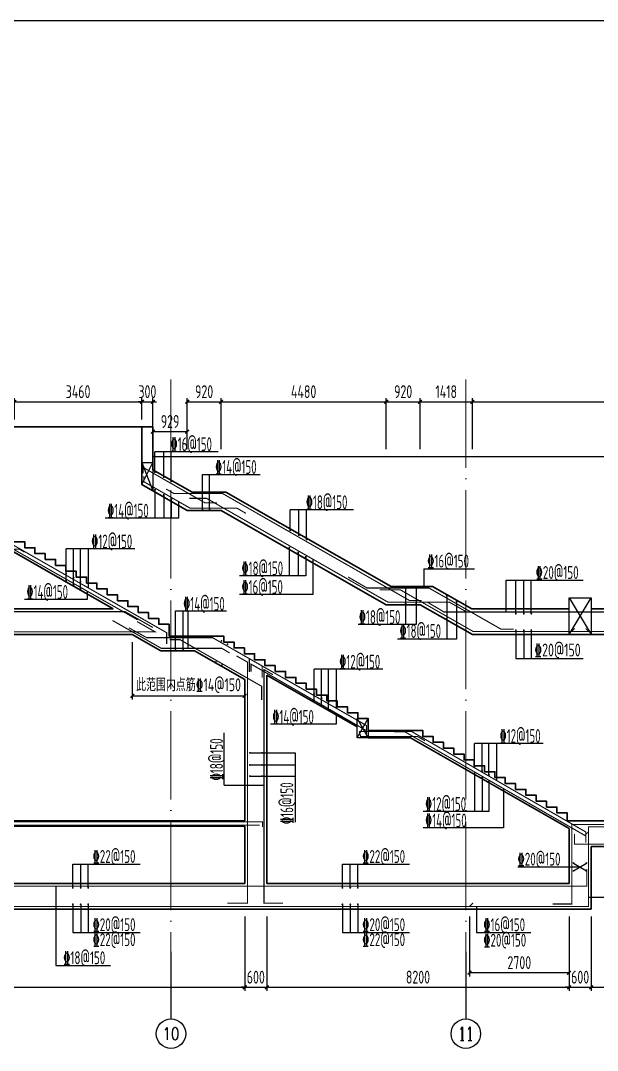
# Model space of a CAD drawing. Header units: millimetres. Extents: x -897614 to 191467, y -439928 to 101803.
# Drawn here: x -307250 to -291601, y -366277 to -338330 of the extents above; entities that cross this region are included whole.
import ezdxf
from ezdxf.enums import TextEntityAlignment as Align

# ---------------------------------------------------------------- set-up
doc = ezdxf.new("R2010")
doc.units = ezdxf.units.MM
doc.header["$LTSCALE"] = 1000
doc.linetypes.add('ACAD_ISO04W100', pattern=[30, 24, -3, 0, -3])
doc.linetypes.add('DASHED', pattern=[19.05, 12.7, -6.35])
for name, color, linetype in [('AXIS', 3, 'Continuous'), ('DIM_LEAD', 3, 'Continuous'), ('HC_ZP', 4, 'Continuous'), ('JG_TEXT', 7, 'Continuous'), ('REIN', 1, 'Continuous')]:
    doc.layers.add(name, color=color, linetype=linetype)
for name, color, linetype, lineweight in [('AXIS_TEXT', 7, 'Continuous', 18), ('Beam', 4, 'DASHED', 25), ('DOTE', 8, 'ACAD_ISO04W100', 9), ('WALL', 6, 'Continuous', 30)]:
    doc.layers.add(name, color=color, linetype=linetype, lineweight=lineweight)
doc.layers.add('DY', color=1, linetype='Continuous', plot=False)
doc.styles.add('_TCH_AXIS', font='COMPLEX', dxfattribs={"bigfont": 'GBCBIG'})
doc.styles.add('COMPLEX', font='COMPLEX')
doc.styles.add('TSSD', font='tssdeng.shx', dxfattribs={"width": 0.7, "bigfont": 'tssdchn.shx'})
doc.dimstyles.new('TSD', dxfattribs={"dimtxt": 350, "dimasz": 100, "dimexe": 100, "dimexo": 200, "dimgap": 100, "dimtad": 1, "dimdec": 0, "dimzin": 0, "dimdsep": 46, "dimtxsty": 'TSSD', "dimblk": 'ARCHTICK', "dimcen": 0.09, "dimclrt": 7, "dimazin": 2, "dimtfac": 1, "dimtdec": 0, "dimtix": 1, "dimtmove": 2, "dimatfit": 3, "dimfxl": 0, "dimtolj": 1, "dimtzin": 0, "dimarcsym": 0})

# ---------------------------------------------------------------- blocks, each defined once
blk = doc.blocks.new('_axiso')
blk.add_circle((0, 0), 0.5)
at = {"layer": 'AXIS_TEXT', "style": 'COMPLEX', "width": 1.041667}
blk.add_attdef('A', text='', height=0.56, dxfattribs=at).set_placement((-0.25, -0.28), (0.25, -0.28), align=Align.FIT)
blk = doc.blocks.new('_ArchTick')
at = {"color": 0, "linetype": 'ByBlock', "const_width": 0.4}
blk.add_lwpolyline([(-0.5, -0.5), (0.5, 0.5)], dxfattribs=at)
blk = doc.blocks.new('*D1466')
at = {"layer": 'Defpoints', "color": 0, "transparency": 16777216}
for p in [(-315540, -362444, 0), (-301169, -362444), (-301169, -364564)]:
    blk.add_point(p, dxfattribs=at)
at = {"layer": 'DIM_LEAD', "color": 0, "lineweight": -2, "transparency": 16777216}
for p, q in [((-315540, -362644), (-315540, -364664)), ((-301169, -362644), (-301169, -364664)), ((-315540, -364564), (-301169, -364564))]:
    blk.add_line(p, q, dxfattribs=at)
at = {"layer": 'DIM_LEAD', "color": 0, "lineweight": -2, "transparency": 16777216, "xscale": 100, "yscale": 100, "zscale": 100, "rotation": 180}
blk.add_blockref('_ArchTick', (-315540, -364564), dxfattribs=at)
at = {"layer": 'DIM_LEAD', "color": 0, "lineweight": -2, "transparency": 16777216, "xscale": 100, "yscale": 100, "zscale": 100}
blk.add_blockref('_ArchTick', (-301169, -364564), dxfattribs=at)
at = {"layer": 'DIM_LEAD', "color": 7, "transparency": 16777216, "insert": (-308355, -364289), "char_height": 350, "attachment_point": 5, "style": 'TSSD'}
blk.add_mtext('\\A1;14370', dxfattribs=at)
blk = doc.blocks.new('*D1467')
at = {"layer": 'Defpoints', "color": 0, "transparency": 16777216}
for p in [(-301169, -362444), (-300569, -362444, 0), (-300569, -364564)]:
    blk.add_point(p, dxfattribs=at)
at = {"layer": 'DIM_LEAD', "color": 0, "lineweight": -2, "transparency": 16777216}
for p, q in [((-301169, -362644), (-301169, -364664)), ((-300569, -362644), (-300569, -364664)), ((-301169, -364564), (-301269, -364564)), ((-301169, -364564), (-300569, -364564)), ((-300569, -364564), (-300469, -364564))]:
    blk.add_line(p, q, dxfattribs=at)
at = {"layer": 'DIM_LEAD', "color": 0, "lineweight": -2, "transparency": 16777216, "xscale": 100, "yscale": 100, "zscale": 100}
blk.add_blockref('_ArchTick', (-301169, -364564), dxfattribs=at)
at = {"layer": 'DIM_LEAD', "color": 0, "lineweight": -2, "transparency": 16777216, "xscale": 100, "yscale": 100, "zscale": 100, "rotation": 180}
blk.add_blockref('_ArchTick', (-300569, -364564), dxfattribs=at)
at = {"layer": 'DIM_LEAD', "color": 7, "transparency": 16777216, "insert": (-300869, -364289), "char_height": 350, "attachment_point": 5, "style": 'TSSD'}
blk.add_mtext('\\A1;600', dxfattribs=at)
blk = doc.blocks.new('*D1468')
at = {"layer": 'Defpoints', "color": 0, "transparency": 16777216}
for p in [(-300569, -362444, 0), (-292369, -362444), (-292369, -364564)]:
    blk.add_point(p, dxfattribs=at)
at = {"layer": 'DIM_LEAD', "color": 0, "lineweight": -2, "transparency": 16777216}
for p, q in [((-300569, -362644), (-300569, -364664)), ((-292369, -362644), (-292369, -364664)), ((-300569, -364564), (-292369, -364564))]:
    blk.add_line(p, q, dxfattribs=at)
at = {"layer": 'DIM_LEAD', "color": 0, "lineweight": -2, "transparency": 16777216, "xscale": 100, "yscale": 100, "zscale": 100, "rotation": 180}
blk.add_blockref('_ArchTick', (-300569, -364564), dxfattribs=at)
at = {"layer": 'DIM_LEAD', "color": 0, "lineweight": -2, "transparency": 16777216, "xscale": 100, "yscale": 100, "zscale": 100}
blk.add_blockref('_ArchTick', (-292369, -364564), dxfattribs=at)
at = {"layer": 'DIM_LEAD', "color": 7, "transparency": 16777216, "insert": (-296469, -364289), "char_height": 350, "attachment_point": 5, "style": 'TSSD'}
blk.add_mtext('\\A1;8200', dxfattribs=at)
blk = doc.blocks.new('*D1469')
at = {"layer": 'Defpoints', "color": 0, "transparency": 16777216}
for p in [(-292369, -362444), (-291769, -362444), (-291769, -364564)]:
    blk.add_point(p, dxfattribs=at)
at = {"layer": 'DIM_LEAD', "color": 0, "lineweight": -2, "transparency": 16777216}
for p, q in [((-292369, -362644), (-292369, -364664)), ((-291769, -362644), (-291769, -364664)), ((-292369, -364564), (-292469, -364564)), ((-292369, -364564), (-291769, -364564)), ((-291769, -364564), (-291669, -364564))]:
    blk.add_line(p, q, dxfattribs=at)
at = {"layer": 'DIM_LEAD', "color": 0, "lineweight": -2, "transparency": 16777216, "xscale": 100, "yscale": 100, "zscale": 100}
blk.add_blockref('_ArchTick', (-292369, -364564), dxfattribs=at)
at = {"layer": 'DIM_LEAD', "color": 0, "lineweight": -2, "transparency": 16777216, "xscale": 100, "yscale": 100, "zscale": 100, "rotation": 180}
blk.add_blockref('_ArchTick', (-291769, -364564), dxfattribs=at)
at = {"layer": 'DIM_LEAD', "color": 7, "transparency": 16777216, "insert": (-292069, -364289), "char_height": 350, "attachment_point": 5, "style": 'TSSD'}
blk.add_mtext('\\A1;600', dxfattribs=at)
blk = doc.blocks.new('*D1470')
at = {"layer": 'Defpoints', "color": 0, "transparency": 16777216}
for p in [(-291769, -362444), (-289719, -362444), (-289719, -364564)]:
    blk.add_point(p, dxfattribs=at)
at = {"layer": 'DIM_LEAD', "color": 0, "lineweight": -2, "transparency": 16777216}
for p, q in [((-291769, -362644), (-291769, -364664)), ((-289719, -362644), (-289719, -364664)), ((-291769, -364564), (-289719, -364564))]:
    blk.add_line(p, q, dxfattribs=at)
at = {"layer": 'DIM_LEAD', "color": 0, "lineweight": -2, "transparency": 16777216, "xscale": 100, "yscale": 100, "zscale": 100, "rotation": 180}
blk.add_blockref('_ArchTick', (-291769, -364564), dxfattribs=at)
at = {"layer": 'DIM_LEAD', "color": 0, "lineweight": -2, "transparency": 16777216, "xscale": 100, "yscale": 100, "zscale": 100}
blk.add_blockref('_ArchTick', (-289719, -364564), dxfattribs=at)
at = {"layer": 'DIM_LEAD', "color": 7, "transparency": 16777216, "insert": (-290744, -364289), "char_height": 350, "attachment_point": 5, "style": 'TSSD'}
blk.add_mtext('\\A1;2050', dxfattribs=at)
blk = doc.blocks.new('*D1502')
at = {"layer": 'Defpoints', "color": 0, "transparency": 16777216}
for p in [(-303960, -348675), (-307420, -349352, 0), (-303960, -349352, 0)]:
    blk.add_point(p, dxfattribs=at)
at = {"layer": 'DIM_LEAD', "color": 0, "lineweight": -2, "transparency": 16777216}
for p, q in [((-307420, -349152), (-307420, -348575)), ((-307420, -348675), (-303960, -348675)), ((-303960, -349152), (-303960, -348575))]:
    blk.add_line(p, q, dxfattribs=at)
at = {"layer": 'DIM_LEAD', "color": 0, "lineweight": -2, "transparency": 16777216, "xscale": 100, "yscale": 100, "zscale": 100, "rotation": 180}
blk.add_blockref('_ArchTick', (-307420, -348675), dxfattribs=at)
at = {"layer": 'DIM_LEAD', "color": 0, "lineweight": -2, "transparency": 16777216, "xscale": 100, "yscale": 100, "zscale": 100}
blk.add_blockref('_ArchTick', (-303960, -348675), dxfattribs=at)
at = {"layer": 'DIM_LEAD', "color": 7, "transparency": 16777216, "insert": (-305690, -348400), "char_height": 350, "attachment_point": 5, "style": 'TSSD'}
blk.add_mtext('\\A1;3460', dxfattribs=at)
blk = doc.blocks.new('*D1504')
at = {"layer": 'Defpoints', "color": 0, "transparency": 16777216}
for p in [(-303660, -348675), (-303960, -349352, 0), (-303660, -350517, 0)]:
    blk.add_point(p, dxfattribs=at)
at = {"layer": 'DIM_LEAD', "color": 0, "lineweight": -2, "transparency": 16777216}
for p, q in [((-303960, -348675), (-304060, -348675)), ((-303960, -349152), (-303960, -348575)), ((-303960, -348675), (-303660, -348675)), ((-303660, -350317), (-303660, -348575)), ((-303660, -348675), (-303560, -348675))]:
    blk.add_line(p, q, dxfattribs=at)
at = {"layer": 'DIM_LEAD', "color": 0, "lineweight": -2, "transparency": 16777216, "xscale": 100, "yscale": 100, "zscale": 100}
blk.add_blockref('_ArchTick', (-303960, -348675), dxfattribs=at)
at = {"layer": 'DIM_LEAD', "color": 0, "lineweight": -2, "transparency": 16777216, "xscale": 100, "yscale": 100, "zscale": 100, "rotation": 180}
blk.add_blockref('_ArchTick', (-303660, -348675), dxfattribs=at)
at = {"layer": 'DIM_LEAD', "color": 7, "transparency": 16777216, "insert": (-303810, -348400), "char_height": 350, "attachment_point": 5, "style": 'TSSD'}
blk.add_mtext('\\A1;300', dxfattribs=at)
blk = doc.blocks.new('*D1505')
at = {"layer": 'Defpoints', "color": 0, "transparency": 16777216}
for p in [(-302731, -349484), (-302731, -350160), (-303660, -350517, 0)]:
    blk.add_point(p, dxfattribs=at)
at = {"layer": 'DIM_LEAD', "color": 0, "lineweight": -2, "transparency": 16777216}
for p, q in [((-303660, -350317), (-303660, -349384)), ((-303660, -349484), (-302731, -349484)), ((-302731, -349960), (-302731, -349384))]:
    blk.add_line(p, q, dxfattribs=at)
at = {"layer": 'DIM_LEAD', "color": 0, "lineweight": -2, "transparency": 16777216, "xscale": 100, "yscale": 100, "zscale": 100, "rotation": 180}
blk.add_blockref('_ArchTick', (-303660, -349484), dxfattribs=at)
at = {"layer": 'DIM_LEAD', "color": 0, "lineweight": -2, "transparency": 16777216, "xscale": 100, "yscale": 100, "zscale": 100}
blk.add_blockref('_ArchTick', (-302731, -349484), dxfattribs=at)
at = {"layer": 'DIM_LEAD', "color": 7, "transparency": 16777216, "insert": (-303195, -349209), "char_height": 350, "attachment_point": 5, "style": 'TSSD'}
blk.add_mtext('\\A1;929', dxfattribs=at)
blk = doc.blocks.new('*D1506')
at = {"layer": 'Defpoints', "color": 0, "transparency": 16777216}
for p in [(-301811, -348675), (-302731, -350160), (-301811, -350160)]:
    blk.add_point(p, dxfattribs=at)
at = {"layer": 'DIM_LEAD', "color": 0, "lineweight": -2, "transparency": 16777216}
for p, q in [((-302731, -349960), (-302731, -348575)), ((-302731, -348675), (-301811, -348675)), ((-301811, -349960), (-301811, -348575))]:
    blk.add_line(p, q, dxfattribs=at)
at = {"layer": 'DIM_LEAD', "color": 0, "lineweight": -2, "transparency": 16777216, "xscale": 100, "yscale": 100, "zscale": 100, "rotation": 180}
blk.add_blockref('_ArchTick', (-302731, -348675), dxfattribs=at)
at = {"layer": 'DIM_LEAD', "color": 0, "lineweight": -2, "transparency": 16777216, "xscale": 100, "yscale": 100, "zscale": 100}
blk.add_blockref('_ArchTick', (-301811, -348675), dxfattribs=at)
at = {"layer": 'DIM_LEAD', "color": 7, "transparency": 16777216, "insert": (-302271, -348400), "char_height": 350, "attachment_point": 5, "style": 'TSSD'}
blk.add_mtext('\\A1;920', dxfattribs=at)
blk = doc.blocks.new('*D1507')
at = {"layer": 'Defpoints', "color": 0, "transparency": 16777216}
for p in [(-297331, -348675), (-301811, -350160), (-297331, -350158)]:
    blk.add_point(p, dxfattribs=at)
at = {"layer": 'DIM_LEAD', "color": 0, "lineweight": -2, "transparency": 16777216}
for p, q in [((-301811, -349960), (-301811, -348575)), ((-301811, -348675), (-297331, -348675)), ((-297331, -349958), (-297331, -348575))]:
    blk.add_line(p, q, dxfattribs=at)
at = {"layer": 'DIM_LEAD', "color": 0, "lineweight": -2, "transparency": 16777216, "xscale": 100, "yscale": 100, "zscale": 100, "rotation": 180}
blk.add_blockref('_ArchTick', (-301811, -348675), dxfattribs=at)
at = {"layer": 'DIM_LEAD', "color": 0, "lineweight": -2, "transparency": 16777216, "xscale": 100, "yscale": 100, "zscale": 100}
blk.add_blockref('_ArchTick', (-297331, -348675), dxfattribs=at)
at = {"layer": 'DIM_LEAD', "color": 7, "transparency": 16777216, "insert": (-299571, -348400), "char_height": 350, "attachment_point": 5, "style": 'TSSD'}
blk.add_mtext('\\A1;4480', dxfattribs=at)
blk = doc.blocks.new('*D1508')
at = {"layer": 'Defpoints', "color": 0, "transparency": 16777216}
for p in [(-296411, -348675), (-297331, -350158), (-296411, -350158)]:
    blk.add_point(p, dxfattribs=at)
at = {"layer": 'DIM_LEAD', "color": 0, "lineweight": -2, "transparency": 16777216}
for p, q in [((-297331, -349958), (-297331, -348575)), ((-297331, -348675), (-296411, -348675)), ((-296411, -349958), (-296411, -348575))]:
    blk.add_line(p, q, dxfattribs=at)
at = {"layer": 'DIM_LEAD', "color": 0, "lineweight": -2, "transparency": 16777216, "xscale": 100, "yscale": 100, "zscale": 100, "rotation": 180}
blk.add_blockref('_ArchTick', (-297331, -348675), dxfattribs=at)
at = {"layer": 'DIM_LEAD', "color": 0, "lineweight": -2, "transparency": 16777216, "xscale": 100, "yscale": 100, "zscale": 100}
blk.add_blockref('_ArchTick', (-296411, -348675), dxfattribs=at)
at = {"layer": 'DIM_LEAD', "color": 7, "transparency": 16777216, "insert": (-296871, -348400), "char_height": 350, "attachment_point": 5, "style": 'TSSD'}
blk.add_mtext('\\A1;920', dxfattribs=at)
blk = doc.blocks.new('*D1509')
at = {"layer": 'Defpoints', "color": 0, "transparency": 16777216}
for p in [(-294993, -348675), (-296411, -350158), (-294993, -350158)]:
    blk.add_point(p, dxfattribs=at)
at = {"layer": 'DIM_LEAD', "color": 0, "lineweight": -2, "transparency": 16777216}
for p, q in [((-296411, -349958), (-296411, -348575)), ((-296411, -348675), (-294993, -348675)), ((-294993, -349958), (-294993, -348575))]:
    blk.add_line(p, q, dxfattribs=at)
at = {"layer": 'DIM_LEAD', "color": 0, "lineweight": -2, "transparency": 16777216, "xscale": 100, "yscale": 100, "zscale": 100, "rotation": 180}
blk.add_blockref('_ArchTick', (-296411, -348675), dxfattribs=at)
at = {"layer": 'DIM_LEAD', "color": 0, "lineweight": -2, "transparency": 16777216, "xscale": 100, "yscale": 100, "zscale": 100}
blk.add_blockref('_ArchTick', (-294993, -348675), dxfattribs=at)
at = {"layer": 'DIM_LEAD', "color": 7, "transparency": 16777216, "insert": (-295702, -348400), "char_height": 350, "attachment_point": 5, "style": 'TSSD'}
blk.add_mtext('\\A1;1418', dxfattribs=at)
blk = doc.blocks.new('*D1510')
at = {"layer": 'Defpoints', "color": 0, "transparency": 16777216}
for p in [(-287170, -348675), (-294993, -350158), (-287170, -350155, 0)]:
    blk.add_point(p, dxfattribs=at)
at = {"layer": 'DIM_LEAD', "color": 0, "lineweight": -2, "transparency": 16777216}
for p, q in [((-294993, -349958), (-294993, -348575)), ((-294993, -348675), (-287170, -348675)), ((-287170, -349955), (-287170, -348575))]:
    blk.add_line(p, q, dxfattribs=at)
at = {"layer": 'DIM_LEAD', "color": 0, "lineweight": -2, "transparency": 16777216, "xscale": 100, "yscale": 100, "zscale": 100, "rotation": 180}
blk.add_blockref('_ArchTick', (-294993, -348675), dxfattribs=at)
at = {"layer": 'DIM_LEAD', "color": 0, "lineweight": -2, "transparency": 16777216, "xscale": 100, "yscale": 100, "zscale": 100}
blk.add_blockref('_ArchTick', (-287170, -348675), dxfattribs=at)
at = {"layer": 'DIM_LEAD', "color": 7, "transparency": 16777216, "insert": (-291081, -348400), "char_height": 350, "attachment_point": 5, "style": 'TSSD'}
blk.add_mtext('\\A1;7824', dxfattribs=at)
blk = doc.blocks.new('*D1602')
at = {"layer": 'Defpoints', "color": 0, "transparency": 16777216}
for p in [(-304219, -354994, 0), (-301169, -356211), (-301169, -356655)]:
    blk.add_point(p, dxfattribs=at)
at = {"layer": 'DIM_LEAD', "color": 0, "lineweight": -2, "transparency": 16777216}
for p, q in [((-304219, -355194), (-304219, -356755)), ((-301169, -356411), (-301169, -356755)), ((-304219, -356655), (-301169, -356655))]:
    blk.add_line(p, q, dxfattribs=at)
at = {"layer": 'DIM_LEAD', "color": 0, "lineweight": -2, "transparency": 16777216, "xscale": 100, "yscale": 100, "zscale": 100, "rotation": 180}
blk.add_blockref('_ArchTick', (-304219, -356655), dxfattribs=at)
at = {"layer": 'DIM_LEAD', "color": 0, "lineweight": -2, "transparency": 16777216, "xscale": 100, "yscale": 100, "zscale": 100}
blk.add_blockref('_ArchTick', (-301169, -356655), dxfattribs=at)
at = {"layer": 'DIM_LEAD', "color": 7, "transparency": 16777216, "insert": (-302694, -356380), "char_height": 350, "attachment_point": 5, "style": 'TSSD'}
blk.add_mtext('\\A1;此范围内点筋\x8414@150', dxfattribs=at)
blk = doc.blocks.new('*D1675')
at = {"layer": 'Defpoints', "color": 0, "transparency": 16777216}
for p in [(-295070, -362444, 0), (-292370, -362444, 0), (-295070, -364169)]:
    blk.add_point(p, dxfattribs=at)
at = {"layer": 'DIM_LEAD', "color": 0, "lineweight": -2, "transparency": 16777216}
for p, q in [((-295070, -362644), (-295070, -364269)), ((-292370, -362644), (-292370, -364269)), ((-292370, -364169), (-295070, -364169))]:
    blk.add_line(p, q, dxfattribs=at)
at = {"layer": 'DIM_LEAD', "color": 0, "lineweight": -2, "transparency": 16777216, "xscale": 100, "yscale": 100, "zscale": 100, "rotation": 180}
blk.add_blockref('_ArchTick', (-295070, -364169), dxfattribs=at)
at = {"layer": 'DIM_LEAD', "color": 0, "lineweight": -2, "transparency": 16777216, "xscale": 100, "yscale": 100, "zscale": 100}
blk.add_blockref('_ArchTick', (-292370, -364169), dxfattribs=at)
at = {"layer": 'DIM_LEAD', "color": 7, "transparency": 16777216, "insert": (-293720, -363894), "char_height": 350, "attachment_point": 5, "style": 'TSSD'}
blk.add_mtext('\\A1;2700', dxfattribs=at)

msp = doc.modelspace()

# ---------------------------------------------------------------- linework, layer by layer
at = {"layer": 'AXIS'}
for p, q in [((-303170.02742, -363604.02204, 0), (-303170.02742, -365423.872, 0)), ((-295170.02742, -363604.02204, 0), (-295170.02742, -365423.872, 0))]:
    msp.add_line(p, q, dxfattribs=at)
at = {"layer": 'Beam'}
for p, q in [((-303959.95466, -350321.25215, 0), (-303659.95466, -351092.29462, 0)), ((-303959.95466, -350921.25215, 0), (-303659.95466, -350321.25215, 0)), ((-292369.95455, -353993.73138, 0), (-291769.95455, -354993.73138, 0)), ((-292369.95455, -354993.73138, 0), (-291769.95455, -353993.73138, 0)), ((-298119.95466, -357273.73138, 0), (-297819.95466, -357793.73138, 0)), ((-298119.95466, -357793.73138, 0), (-297819.95466, -357273.73138, 0))]:
    msp.add_line(p, q, dxfattribs=at)
at = {"layer": 'Beam', "elevation": 0}
for points in [[(-303959.95466, -350321.25215), (-303659.95466, -350321.25215), (-303659.95466, -351092.29462), (-303959.95466, -350921.25215)], [(-292369.95455, -353993.73138), (-291769.95455, -353993.73138), (-291769.95455, -354993.73138), (-292369.95455, -354993.73138)], [(-298119.95466, -357273.73138), (-297819.95466, -357273.73138), (-297819.95466, -357793.73138), (-298119.95466, -357793.73138)]]:
    msp.add_lwpolyline(points, close=True, dxfattribs=at)
at = {"layer": 'DOTE', "ltscale": 0.1}
for p, q in [((-303170.02742, -348069.51357, 0), (-303170.02742, -363811.74875, 0)), ((-295170.02742, -348069.51357, 0), (-295170.02742, -363811.74875, 0))]:
    msp.add_line(p, q, dxfattribs=at)
at = {"layer": 'DY'}
msp.add_lwpolyline([(-267400.45683, -380329.65135), (-326800.45683, -380329.65135), (-326800.45683, -338329.65135), (-267400.45683, -338329.65135)], close=True, dxfattribs=at)
at = {"layer": 'HC_ZP', "color": 7}
msp.add_line((-303659.95466, -350160.73138, 0), (-283969.45465, -350153.73138, 0), dxfattribs=at)
at = {"layer": 'JG_TEXT'}
for p, q in [((-303605.15519, -350586.3278, 0), (-303605.15519, -350030.11641, 0)), ((-301887.73359, -350030.11641, 0), (-303605.15519, -350030.11641, 0)), ((-303367.01087, -350717.77388, 0), (-303367.01087, -350030.11641, 0)), ((-303160.83969, -350837.91378, 0), (-303160.83969, -350030.11641, 0)), ((-302316.95234, -351597.5782, 0), (-302316.95234, -350648.58218, 0)), ((-302316.95234, -350648.58218, 0), (-300749.87752, -350648.58218, 0)), ((-302122.46249, -351597.5782, 0), (-302122.46249, -350648.58218, 0)), ((-303605.15519, -351066.65813, 0), (-303605.15519, -351834.01952, 0)), ((-303367.01087, -351198.1042, 0), (-303367.01087, -351834.01952, 0)), ((-303160.83969, -351318.24411, 0), (-303160.83969, -351834.01952, 0)), ((-302970.02006, -351378.61691, 0), (-302970.02006, -351834.01952, 0)), ((-302970.02006, -351834.01952, 0), (-304953.91265, -351834.01952, 0)), ((-299936.36535, -352161.73728, 0), (-299936.36535, -351605.52588, 0)), ((-298218.94376, -351605.52588, 0), (-299936.36535, -351605.52588, 0)), ((-299698.22103, -352293.18335, 0), (-299698.22103, -351605.52588, 0)), ((-299492.04986, -352413.32326, 0), (-299492.04986, -351605.52588, 0)), ((-306016.91513, -353535.95809, 0), (-306016.91513, -352664.093, 0)), ((-304150.54871, -352664.093, 0), (-306016.91513, -352664.093, 0)), ((-305811.42254, -353651.47434, 0), (-305811.42254, -352664.093, 0)), ((-305624.2124, -353758.17742, 0), (-305624.2124, -352664.093, 0)), ((-305410.29152, -353727.73328, 0), (-305410.29152, -352664.093, 0)), ((-299959.40952, -352631.73674, 0), (-299959.40952, -353399.09813, 0)), ((-299721.2652, -352763.18281, 0), (-299721.2652, -353399.09813, 0)), ((-299515.09403, -352883.32272, 0), (-299515.09403, -353399.09813, 0)), ((-299324.27439, -352943.69552, 0), (-299324.27439, -353904.33319, 0)), ((-296312.2272, -353209.99032, 0), (-294931.22737, -353209.99032, 0)), ((-296312.2272, -353209.99032, 0), (-296312.2272, -353728.8993, 0)), ((-299515.09403, -353399.09813, 0), (-301308.16699, -353399.09813, 0)), ((-294075.08958, -353518.89905, 0), (-291989.06386, -353518.89905, 0)), ((-294075.08958, -354379.20091, 0), (-294075.08958, -353518.89905, 0)), ((-293812.62082, -354424.88544, 0), (-293812.62082, -353518.89905, 0)), ((-293597.97252, -354424.88544, 0), (-293597.97252, -353518.89905, 0)), ((-293394.23847, -354424.88544, 0), (-293394.23847, -353518.89905, 0)), ((-296804.58544, -353699.73624, 0), (-296804.58544, -354717.21874, 0)), ((-296519.33685, -353699.73624, 0), (-296519.33685, -354717.21874, 0)), ((-305446.94212, -354035.60348, 0), (-307144.7175, -354035.60348, 0)), ((-305446.94212, -353812.18376, 0), (-305446.94212, -354035.60348, 0)), ((-299324.27439, -353904.33319, 0), (-301308.16699, -353904.33319, 0)), ((-295689.3634, -353938.16888, 0), (-295689.3634, -355116.62829, 0)), ((-303049.27392, -355407.92063, 0), (-303049.27392, -354345.72385, 0)), ((-303049.27392, -354345.72385, 0), (-301660.35177, -354345.72385, 0)), ((-302838.95483, -355407.92063, 0), (-302838.95483, -354345.72385, 0)), ((-302704.95318, -355366.06445, 0), (-302704.95318, -354345.72385, 0)), ((-295421.55023, -354099.14579, 0), (-295421.55023, -355116.62829, 0)), ((-296519.33685, -354717.21874, 0), (-298088.93638, -354717.21874, 0)), ((-293812.62082, -354872.88312, 0), (-293812.62082, -355636.84291, 0)), ((-293597.97252, -354872.88312, 0), (-293597.97252, -355636.84291, 0)), ((-293394.23847, -354872.88312, 0), (-293394.23847, -355636.84291, 0)), ((-295421.55023, -355116.62829, 0), (-297022.86555, -355116.62829, 0)), ((-293812.62082, -355636.84291, 0), (-291989.06386, -355636.84291, 0)), ((-299289.01103, -356800.25434, 0), (-299289.01103, -355928.38925, 0)), ((-297422.64461, -355928.38925, 0), (-299289.01103, -355928.38925, 0)), ((-299083.51844, -356915.77059, 0), (-299083.51844, -355928.38925, 0)), ((-298896.3083, -357022.47368, 0), (-298896.3083, -355928.38925, 0)), ((-298682.38742, -356992.88264, 0), (-298682.38742, -355928.38925, 0)), ((-298689.70561, -357124.8594, 0), (-298689.70561, -357424.26436, 0)), ((-298689.70561, -357424.26436, 0), (-300474.411, -357424.26436, 0)), ((-301723.65891, -359076.72182, 0), (-301723.65891, -357662.84109, 0)), ((-294936.91513, -358576.2672, 0), (-294936.91513, -357944.093, 0)), ((-293070.54871, -357944.093, 0), (-294936.91513, -357944.093, 0)), ((-294731.42254, -358691.78345, 0), (-294731.42254, -357944.093, 0)), ((-294544.2124, -358798.48653, 0), (-294544.2124, -357944.093, 0)), ((-294330.29152, -358956.01649, 0), (-294330.29152, -357944.093, 0)), ((-301028.36791, -358202.6008, 0), (-299804.63555, -358202.6008, 0)), ((-299804.63555, -358202.6008, 0), (-299804.63555, -360081.86769, 0)), ((-301028.36791, -358530.90748, 0), (-299804.63555, -358530.90748, 0)), ((-301028.36791, -358831.85628, 0), (-299804.63555, -358831.85628, 0)), ((-294936.91513, -358759.34037, 0), (-294936.91513, -359789.34214, 0)), ((-301723.65891, -359076.72182, 0), (-300642.01761, -359076.72182, 0)), ((-294731.42254, -358874.85662, 0), (-294731.42254, -359789.34214, 0)), ((-294544.2124, -358981.5597, 0), (-294544.2124, -359789.34214, 0)), ((-294147.92008, -359181.11145, 0), (-294147.92008, -360237.54618, 0)), ((-294544.2124, -359789.34214, 0), (-296328.91779, -359789.34214, 0)), ((-294147.92008, -360237.54618, 0), (-296328.91779, -360237.54618, 0)), ((-305834.2471, -361226.71859, 0), (-304010.69014, -361226.71859, 0)), ((-305834.2471, -361864.71591, 0), (-305834.2471, -361226.71859, 0)), ((-305619.5988, -361864.71591, 0), (-305619.5988, -361226.71859, 0)), ((-305415.86475, -361864.71591, 0), (-305415.86475, -361226.71859, 0)), ((-298519.45774, -361226.71859, 0), (-296695.90078, -361226.71859, 0)), ((-298519.45774, -361864.71591, 0), (-298519.45774, -361226.71859, 0)), ((-298304.80944, -361864.71591, 0), (-298304.80944, -361226.71859, 0)), ((-298101.07539, -361864.71591, 0), (-298101.07539, -361226.71859, 0)), ((-293763.6627, -361298.41682, 0), (-292073.50009, -361298.41682, 0)), ((-292249.54353, -361404.55535, 0), (-291897.45666, -361192.2783, 0)), ((-292249.54353, -361192.2783, 0), (-291897.45666, -361404.55535, 0)), ((-306293.5188, -361819.03138, 0), (-306293.5188, -363974.17829, 0)), ((-291845.25465, -362118.09881, 0), (-290748.42319, -362118.09881, 0)), ((-305834.2471, -362312.7136, 0), (-305834.2471, -363076.67338, 0)), ((-305619.5988, -362312.7136, 0), (-305619.5988, -363076.67338, 0)), ((-305415.86475, -362312.7136, 0), (-305415.86475, -363076.67338, 0)), ((-298519.45774, -362312.7136, 0), (-298519.45774, -363076.67338, 0)), ((-298304.80944, -362312.7136, 0), (-298304.80944, -363076.67338, 0)), ((-298101.07539, -362312.7136, 0), (-298101.07539, -363076.67338, 0)), ((-294878.66164, -362368.43138, 0), (-294878.66164, -363077.99035, 0)), ((-305834.2471, -363076.67338, 0), (-304010.69014, -363076.67338, 0)), ((-298519.45774, -363076.67338, 0), (-296695.90078, -363076.67338, 0)), ((-294878.66164, -363077.99035, 0), (-293410.20391, -363077.99035, 0)), ((-306293.5188, -363974.17829, 0), (-304806.97324, -363974.17829, 0))]:
    msp.add_line(p, q, dxfattribs=at)
at = {"layer": 'REIN', "elevation": 0}
for points, const_width in [([(-315674.94263, -350219.14924), (-316064.60623, -350219.14924), (-316064.60623, -362368.43138), (-291845.25465, -362368.43138), (-291845.25465, -360212.17253), (-291343.50544, -360212.17253)], 30), ([(-303928.45589, -350617.65659), (-303928.45589, -350454.88423), (-302249.71484, -351415.9162), (-301918.6913, -351415.9162)], 30), ([(-303909.68639, -350685.7099), (-303909.68639, -350841.42348), (-302648.63848, -351563.08237), (-301378.84873, -351563.08237), (-301134.82694, -351703.40184)], 30), ([(-303303.19382, -351041.04833), (-303091.20285, -351163.08237), (-301773.09498, -351163.08237), (-296699.92182, -354067.03732), (-296368.89828, -354067.03732)], 30), ([(-302673.31401, -351293.2538), (-302208.30467, -351293.2538), (-297281.43168, -354112.75151), (-295616.22178, -354112.75151), (-295161.69708, -354370.52574)], 30), ([(-303287.6216, -355251.20435), (-303287.6216, -354940.38271), (-307522.46261, -352521.08167), (-308882.28155, -352521.08167), (-308882.28155, -352637.82106)], 30), ([(-308851.67342, -352585.24156), (-308851.67342, -352675.10333), (-307282.58646, -352675.10333), (-307145.99693, -352753.74475)], 30), ([(-307949.21002, -352561.6752), (-307645.38854, -352561.6752), (-304077.71893, -354591.01798)], 30), ([(-293871.4002, -354843.31832), (-294219.26953, -354843.31832), (-296169.50282, -353728.8993), (-297852.58765, -353728.8993), (-298359.65928, -353431.41842)], 30), ([(-283805.70027, -355443.97559), (-283805.70027, -354908.26186), (-294970.41833, -354908.26186), (-296948.37378, -353778.0016), (-297508.01149, -353778.0016)], 30), ([(-283805.70027, -353780.46386), (-283805.70027, -354379.20091), (-295761.97133, -354379.20091), (-296211.58645, -354112.75151)], 30), ([(-303661.64662, -354800.55448), (-304416.71809, -354369.03138), (-316011.66764, -354369.03138), (-316011.66764, -354669.66531)], 30), ([(-304090.97961, -354637.93309), (-303600.27185, -354918.43138), (-315946.99106, -354918.43138), (-315946.99106, -354696.41514)], 30), ([(-304756.962, -354608.55667), (-303431.32339, -355366.06445), (-301788.90655, -355366.06445), (-301577.29007, -355492.35365)], 30), ([(-297867.0045, -357689.58917), (-297867.0045, -357458.114), (-302043.53896, -355075.11727), (-303829.5782, -355075.11727), (-304315.94148, -354806.52212)], 30), ([(-292220.51482, -354825.90101), (-292302.87567, -354908.26186)], 30), ([(-291919.39427, -354825.90101), (-291837.03343, -354908.26186)], 30), ([(-300710.33464, -356769.28487), (-300710.33464, -356395.20088), (-302921.91685, -355131.05305), (-303205.48766, -355131.05305)], 30), ([(-301391.74592, -355570.64154), (-301091.44127, -355742.6092), (-301091.44127, -362278.77056), (-301638.88719, -362278.77056)], 30), ([(-301045.40319, -356003.10103), (-301045.40319, -355644.62155)], 30), ([(-297867.0045, -357599.28613), (-301000.18776, -355792.47457), (-301000.18776, -355995.80119)], 30), ([(-300694.93277, -356163.97406), (-300694.93277, -355844.58875)], 30), ([(-300406.39057, -356079.78445), (-300647.44127, -355941.74822), (-300647.44127, -362278.77056), (-300127.08303, -362278.77056)], 30), ([(-298058.21844, -357727.86389), (-298058.21844, -357624.53897), (-296637.78642, -357624.53897), (-291915.19936, -360349.58008), (-291915.19936, -360642.91538)], 30), ([(-298025.46611, -357695.98857), (-298025.46611, -357757.31218), (-296480.66775, -357757.31218), (-296279.87305, -357874.79494)], 30), ([(-297123.46953, -357633.31263), (-296819.64805, -357633.31263), (-291915.19936, -360458.62288)], 30), ([(-315928.22529, -360166.12704), (-300766.15302, -360166.12704)], 25), ([(-288701.37395, -362316.3573), (-289076.36331, -362316.3573), (-289076.36331, -360147.86494), (-292294.65465, -360147.86494), (-292294.65465, -362303.40225), (-292815.46359, -362303.40225)], 30), ([(-291939.73562, -360438.21235), (-291845.25465, -360343.73138), (-291845.25465, -362368.43138), (-295069.95465, -362368.43138), (-294975.47369, -362273.95041)], 30), ([(-292222.62457, -360404.54607), (-292222.62457, -360682.1627), (-289149.24995, -360682.1627), (-289149.24995, -360427.60654)], 30), ([(-291885.85566, -361352.31053), (-291885.85566, -361819.03138), (-315978.60152, -361819.03138), (-315978.60152, -361454.3535)], 30)]:
    msp.add_lwpolyline(points, dxfattribs=dict(at, const_width=const_width))
at = {"layer": 'REIN', "const_width": 25, "elevation": 0}
for points in [[(-303617.65519, -350586.3278, 1), (-303592.65519, -350586.3278, 1)], [(-303379.51087, -350717.77388, 1), (-303354.51087, -350717.77388, 1)], [(-303173.33969, -350837.91378, 1), (-303148.33969, -350837.91378, 1)], [(-303617.65519, -351064.17537, 1), (-303592.65519, -351064.17537, 1)], [(-303379.51087, -351198.1042, 1), (-303354.51087, -351198.1042, 1)], [(-303173.33969, -351318.24411, 1), (-303148.33969, -351318.24411, 1)], [(-302329.45234, -351140.18581, 1), (-302304.45234, -351140.18581, 1)], [(-302134.96249, -351140.18581, 1), (-302109.96249, -351140.18581, 1)], [(-302329.45234, -351597.5782, 1), (-302304.45234, -351597.5782, 1)], [(-302134.96249, -351597.5782, 1), (-302109.96249, -351597.5782, 1)], [(-299948.86535, -352161.73728, 1), (-299923.86535, -352161.73728, 1)], [(-299710.72103, -352293.18335, 1), (-299685.72103, -352293.18335, 1)], [(-299504.54986, -352413.32326, 1), (-299479.54986, -352413.32326, 1)], [(-299971.90952, -352631.73674, 1), (-299946.90952, -352631.73674, 1)], [(-299733.7652, -352763.18281, 1), (-299708.7652, -352763.18281, 1)], [(-299527.59403, -352883.32272, 1), (-299502.59403, -352883.32272, 1)], [(-306029.41513, -353336.85911, 1), (-306004.41513, -353336.85911, 1)], [(-306029.41513, -353535.95809, 1), (-306004.41513, -353535.95809, 1)], [(-305823.92254, -353452.37536, 1), (-305798.92254, -353452.37536, 1)], [(-305823.92254, -353651.47434, 1), (-305798.92254, -353651.47434, 1)], [(-305636.7124, -353559.07845, 1), (-305611.7124, -353559.07845, 1)], [(-305636.7124, -353758.17742, 1), (-305611.7124, -353758.17742, 1)], [(-296804.58544, -353712.23624, -1), (-296804.58544, -353687.23624, -1)], [(-296519.33685, -353712.23624, -1), (-296519.33685, -353687.23624, -1)], [(-295689.3634, -353950.66888, -1), (-295689.3634, -353925.66888, -1)], [(-295421.55023, -354111.64579, -1), (-295421.55023, -354086.64579, -1)], [(-296804.58544, -354165.75967, -1), (-296804.58544, -354140.75967, -1)], [(-296519.33685, -354165.75967, -1), (-296519.33685, -354140.75967, -1)], [(-295689.3634, -354572.4405, -1), (-295689.3634, -354547.4405, -1)], [(-293812.62082, -354437.38544, -1), (-293812.62082, -354412.38544, -1)], [(-293597.97252, -354437.38544, -1), (-293597.97252, -354412.38544, -1)], [(-293394.23847, -354437.38544, -1), (-293394.23847, -354412.38544, -1)], [(-295421.55023, -354733.41741, -1), (-295421.55023, -354708.41741, -1)], [(-293812.62082, -354885.38312, -1), (-293812.62082, -354860.38312, -1)], [(-293597.97252, -354885.38312, -1), (-293597.97252, -354860.38312, -1)], [(-293394.23847, -354885.38312, -1), (-293394.23847, -354860.38312, -1)], [(-303049.27392, -355064.57604, -1), (-303049.27392, -355039.57604, -1)], [(-302838.95483, -355064.57604, -1), (-302838.95483, -355039.57604, -1)], [(-301798.63927, -355176.36487, -1), (-301798.63927, -355151.36487, -1)], [(-303049.27392, -355420.42063, -1), (-303049.27392, -355395.42063, -1)], [(-302838.95483, -355420.42063, -1), (-302838.95483, -355395.42063, -1)], [(-301636.89483, -355267.37749, -1), (-301636.89483, -355242.37749, -1)], [(-301951.26199, -355748.75961, -1), (-301951.26199, -355723.75961, -1)], [(-301789.51755, -355839.77223, -1), (-301789.51755, -355814.77223, -1)], [(-299301.51103, -356601.15537, 1), (-299276.51103, -356601.15537, 1)], [(-299301.51103, -356800.25434, 1), (-299276.51103, -356800.25434, 1)], [(-299096.01844, -356716.67162, 1), (-299071.01844, -356716.67162, 1)], [(-298908.8083, -356823.3747, 1), (-298883.8083, -356823.3747, 1)], [(-299096.01844, -356915.77059, 1), (-299071.01844, -356915.77059, 1)], [(-298908.8083, -357022.47368, 1), (-298883.8083, -357022.47368, 1)], [(-301028.36791, -358215.1008, -1), (-301028.36791, -358190.1008, -1)], [(-300700.22493, -358215.1008, -1), (-300700.22493, -358190.1008, -1)], [(-301028.36791, -358543.40748, -1), (-301028.36791, -358518.40748, -1)], [(-300700.22493, -358543.40748, -1), (-300700.22493, -358518.40748, -1)], [(-294949.41513, -358576.2672, 1), (-294924.41513, -358576.2672, 1)], [(-301028.36791, -358844.35628, -1), (-301028.36791, -358819.35628, -1)], [(-300700.22493, -358844.35628, -1), (-300700.22493, -358819.35628, -1)], [(-294949.41513, -358759.34037, 1), (-294924.41513, -358759.34037, 1)], [(-294743.92254, -358691.78345, 1), (-294718.92254, -358691.78345, 1)], [(-294556.7124, -358798.48653, 1), (-294531.7124, -358798.48653, 1)], [(-294743.92254, -358874.85662, 1), (-294718.92254, -358874.85662, 1)], [(-294556.7124, -358981.5597, 1), (-294531.7124, -358981.5597, 1)], [(-292249.54353, -361204.7783, -1), (-292249.54353, -361179.7783, -1)], [(-291897.45666, -361204.7783, -1), (-291897.45666, -361179.7783, -1)], [(-292249.54353, -361417.05535, -1), (-292249.54353, -361392.05535, -1)], [(-291897.45666, -361417.05535, -1), (-291897.45666, -361392.05535, -1)], [(-305834.2471, -361877.21591, -1), (-305834.2471, -361852.21591, -1)], [(-305619.5988, -361877.21591, -1), (-305619.5988, -361852.21591, -1)], [(-305415.86475, -361877.21591, -1), (-305415.86475, -361852.21591, -1)], [(-298519.45774, -361877.21591, -1), (-298519.45774, -361852.21591, -1)], [(-298304.80944, -361877.21591, -1), (-298304.80944, -361852.21591, -1)], [(-298101.07539, -361877.21591, -1), (-298101.07539, -361852.21591, -1)], [(-305834.2471, -362325.2136, -1), (-305834.2471, -362300.2136, -1)], [(-305619.5988, -362325.2136, -1), (-305619.5988, -362300.2136, -1)], [(-305415.86475, -362325.2136, -1), (-305415.86475, -362300.2136, -1)], [(-298519.45774, -362325.2136, -1), (-298519.45774, -362300.2136, -1)], [(-298304.80944, -362325.2136, -1), (-298304.80944, -362300.2136, -1)], [(-298101.07539, -362325.2136, -1), (-298101.07539, -362300.2136, -1)]]:
    msp.add_lwpolyline(points, format="xyb", close=True, dxfattribs=at)
at = {"layer": 'REIN', "const_width": 25}
msp.add_lwpolyline([(-300688.97336, -360217.93767), (-300688.97336, -360076.737), (-315990.31096, -360076.737), (-315990.31096, -360259.6512)], dxfattribs=at)
at = {"layer": 'WALL'}
for p, q in [((-303959.95466, -349351.73138, 0), (-313399.95466, -349351.73138, 0)), ((-303959.95466, -349351.73138, 0), (-303659.95466, -349351.73138, 0)), ((-303959.95466, -350921.25215, 0), (-303959.95466, -349351.73138, 0)), ((-303659.95466, -350516.80516, 0), (-303659.95466, -349351.73138, 0)), ((-302597.83378, -351123.73138, 0), (-303659.95466, -350516.80516, 0)), ((-302730.616, -351623.73138, 0), (-303959.95466, -350921.25215, 0)), ((-301677.83378, -351123.73138, 0), (-302597.83378, -351123.73138, 0)), ((-297197.83378, -353683.73138, 0), (-301677.83378, -351123.73138, 0)), ((-301810.616, -351623.73138, 0), (-302730.616, -351623.73138, 0)), ((-297330.616, -354183.73138, 0), (-301810.616, -351623.73138, 0)), ((-307486.34577, -352723.73138, 0), (-304738.84577, -354293.73138, 0)), ((-296076.27734, -353683.73138, 0), (-297197.83378, -353683.73138, 0)), ((-295008.77734, -354293.73138, 0), (-296076.27734, -353683.73138, 0)), ((-304738.84577, -354293.73138, 0), (-315539.90623, -354293.73138, 0)), ((-296410.616, -354183.73138, 0), (-297330.616, -354183.73138, 0)), ((-294993.116, -354993.73138, 0), (-296410.616, -354183.73138, 0)), ((-292369.95455, -354293.73138, 0), (-295008.77734, -354293.73138, 0)), ((-284269.45465, -354293.73138, 0), (-291769.95455, -354293.73138, 0)), ((-304219.29332, -354993.73138, 0), (-315539.90623, -354993.73138, 0)), ((-304219.29332, -354993.73138, 0), (-303449.29333, -355433.73138, 0)), ((-284269.45465, -354993.73138, 0), (-294993.116, -354993.73138, 0)), ((-303449.29333, -355433.73138, 0), (-302529.29333, -355433.73138, 0)), ((-302529.29333, -355433.73138, 0), (-301169.44127, -356210.7897, 0)), ((-301169.44127, -360043.73138, 0), (-301169.44127, -356210.7897, 0)), ((-300569.44127, -361743.73138, 0), (-300569.44127, -356092.9464, 0)), ((-298119.95466, -357492.65303, 0), (-300569.44127, -356092.9464, 0)), ((-296673.06755, -357793.73138, 0), (-297819.95466, -357793.73138, 0)), ((-296673.06755, -357793.73138, 0), (-292369.43934, -360252.9475, 0)), ((-301169.44127, -360043.73138, 0), (-315539.90623, -360043.73138, 0)), ((-301169.44127, -360193.73138, 0), (-315539.90623, -360193.73138, 0)), ((-301169.44127, -361743.73138, 0), (-301169.44127, -360193.73138, 0)), ((-288719.15354, -360043.73138, 0), (-292419.95466, -360043.73138, 0)), ((-292369.43934, -360252.9475, 0), (-292369.43934, -361743.73138, 0)), ((-291769.43934, -360743.73138, 0), (-291769.43934, -362443.73138, 0)), ((-291769.43934, -360743.73138, 0), (-289719.45466, -360743.73138, 0)), ((-301169.44127, -361743.73138, 0), (-315539.90623, -361743.73138, 0)), ((-292369.43934, -361743.73138, 0), (-300569.44127, -361743.73138, 0)), ((-291769.43934, -362443.73138, 0), (-316139.90677, -362443.73138, 0))]:
    msp.add_line(p, q, dxfattribs=at)
at = {"layer": 'WALL', "elevation": 0}
msp.add_lwpolyline([(-292419.95466, -360043.73138), (-292419.95466, -359833.73138), (-292699.95466, -359833.73138), (-292699.95466, -359673.73138), (-292979.95466, -359673.73138), (-292979.95466, -359513.73138), (-293259.95466, -359513.73138), (-293259.95466, -359353.73138), (-293539.95466, -359353.73138), (-293539.95466, -359193.73138), (-293819.95466, -359193.73138), (-293819.95466, -359033.73138), (-294099.95466, -359033.73138), (-294099.95466, -358873.73138), (-294379.95466, -358873.73138), (-294379.95466, -358713.73138), (-294659.95466, -358713.73138), (-294659.95466, -358553.73138), (-294939.95466, -358553.73138), (-294939.95466, -358393.73138), (-295219.95466, -358393.73138), (-295219.95466, -358233.73138), (-295499.95466, -358233.73138), (-295499.95466, -358073.73138), (-295779.95466, -358073.73138), (-295779.95466, -357913.73138), (-296059.95466, -357913.73138), (-296059.95466, -357753.73138), (-296339.95466, -357753.73138), (-296339.95466, -357593.73138), (-297819.95466, -357593.73138), (-297819.95466, -357273.73138), (-298099.95466, -357273.73138), (-298099.95466, -357113.73138), (-298379.95466, -357113.73138), (-298379.95466, -356953.73138), (-298659.95466, -356953.73138), (-298659.95466, -356793.73138), (-298939.95466, -356793.73138), (-298939.95466, -356633.73138), (-299219.95466, -356633.73138), (-299219.95466, -356473.73138), (-299499.95466, -356473.73138), (-299499.95466, -356313.73138), (-299779.95466, -356313.73138), (-299779.95466, -356153.73138), (-300059.95466, -356153.73138), (-300059.95466, -355993.73138), (-300339.95466, -355993.73138), (-300339.95466, -355833.73138), (-300619.95466, -355833.73138), (-300619.95466, -355673.73138), (-300899.95466, -355673.73138), (-300899.95466, -355513.73138), (-301179.95466, -355513.73138), (-301179.95466, -355353.73138), (-301459.95466, -355353.73138), (-301459.95466, -355193.73138), (-301739.95466, -355193.73138), (-301739.95466, -355033.73138), (-303219.95466, -355033.73138), (-303219.95466, -354713.73138), (-303499.95466, -354713.73138), (-303499.95466, -354553.73138), (-303779.95466, -354553.73138), (-303779.95466, -354393.73138), (-304059.95466, -354393.73138), (-304059.95466, -354233.73138), (-304339.95466, -354233.73138), (-304339.95466, -354073.73138), (-304619.95466, -354073.73138), (-304619.95466, -353913.73138), (-304899.95466, -353913.73138), (-304899.95466, -353753.73138), (-305179.95466, -353753.73138), (-305179.95466, -353593.73138), (-305459.95466, -353593.73138), (-305459.95466, -353433.73138), (-305739.95466, -353433.73138), (-305739.95466, -353273.73138), (-306019.95466, -353273.73138), (-306019.95466, -353113.73138), (-306299.95466, -353113.73138), (-306299.95466, -352953.73138), (-306579.95466, -352953.73138), (-306579.95466, -352793.73138), (-306859.95466, -352793.73138), (-306859.95466, -352633.73138), (-307139.95466, -352633.73138), (-307139.95466, -352473.73138), (-308619.95466, -352473.73138)], dxfattribs=at)

# ---------------------------------------------------------------- block references
at = {"layer": 'AXIS'}
ref = msp.add_blockref('_axiso', (-303170.02742, -365823.872, 0), dxfattribs=dict(at, xscale=800, yscale=800, zscale=800))
ref.add_attrib('A', '10', dxfattribs={"layer": 'AXIS_TEXT', "ltscale": 10, "height": 328.445495, "style": '_TCH_AXIS'}).set_placement((-303396.81121, -365988.09475, 0), (-302943.24362, -365988.09475, 0), align=Align.FIT)
ref = msp.add_blockref('_axiso', (-295170.02742, -365823.872, 0), dxfattribs=dict(at, xscale=800, yscale=800, zscale=800))
ref.add_attrib('A', '11', dxfattribs={"layer": 'AXIS_TEXT', "ltscale": 10, "height": 368.76258, "style": '_TCH_AXIS'}).set_placement((-295380.74889, -366008.25329, 0), (-294959.30594, -366008.25329, 0), align=Align.FIT)

# ---------------------------------------------------------------- texts
at = {"layer": 'JG_TEXT', "style": 'TSSD'}
for s, height, width, p in [('%%13216@150', 375, 0.6, (-303179.89891, -350013.27037, 0)), ('%%13214@150', 375, 0.6, (-301973.66011, -350631.73614, 0)), ('%%13218@150', 375, 0.6, (-299511.10908, -351588.67985, 0)), ('%%13214@150', 375, 0.6, (-304901.62707, -351817.17348, 0)), ('%%13212@150', 375, 0.6, (-305333.63664, -352652.19289, 0)), ('%%13218@150', 375, 0.6, (-301255.88141, -353382.25209, 0)), ('%%13216@150', 350, 0.65, (-296217.36548, -353173.26544, 0)), ('%%13220@150', 350, 0.65, (-293275.20198, -353482.17418, 0)), ('%%13216@150', 375, 0.6, (-301255.88141, -353887.48715, 0)), ('\x8414@150', 375, 0.6, (-307090.9896, -354023.70337, 0)), ('\x8414@150', 375, 0.6, (-302838.95483, -354345.72385, 0)), ('%%13218@150', 375, 0.6, (-298073.36868, -354703.6784, 0)), ('%%13218@150', 375, 0.6, (-296970.66142, -355083.8323, 0)), ('%%13220@150', 350, 0.7, (-293310.27408, -355585.95209, 0)), ('%%13212@150', 375, 0.6, (-298605.73254, -355916.48914, 0)), ('\x8414@150', 375, 0.6, (-300420.68311, -357412.36425, 0)), ('%%13212@150', 375, 0.6, (-294253.63664, -357932.19289, 0)), ('%%13212@150', 375, 0.6, (-296275.1899, -359777.44202, 0)), ('\x8414@150', 375, 0.6, (-296275.1899, -360225.64607, 0)), ('%%13222@150', 350, 0.65, (-305296.82825, -361189.99372, 0)), ('%%13222@150', 350, 0.65, (-297982.0389, -361189.99372, 0)), ('%%13220@150', 350, 0.65, (-293766.66396, -361261.69195, 0)), ('%%13220@150', 350, 0.65, (-305296.82825, -363039.94851, 0)), ('%%13220@150', 350, 0.65, (-297982.0389, -363039.94851, 0)), ('%%13216@150', 350, 0.65, (-294696.34203, -363041.26548, 0)), ('%%13222@150', 350, 0.65, (-305296.82825, -363447.46796, 0)), ('%%13222@150', 350, 0.65, (-297982.0389, -363447.46796, 0)), ('%%13220@150', 350, 0.65, (-294696.34203, -363461.75914, 0)), ('%%13218@150', 350, 0.65, (-306093.11136, -363937.45342, 0))]:
    msp.add_text(s, height=height, dxfattribs=dict(at, width=width)).set_placement(p)
at = {"layer": 'JG_TEXT', "style": 'TSSD', "width": 0.65}
for s, p in [('%%13218@150', (-301760.38379, -358948.97921, 0)), ('%%13216@150', (-299852.50833, -360134.11299, 0))]:
    msp.add_text(s, height=350, rotation=90, dxfattribs=at).set_placement(p)

# ---------------------------------------------------------------- dimensions: what is measured, and where the dimension line sits
at = {"layer": 'DIM_LEAD'}
for base, p1, p2, picture, middle in [((-303959.95466, -348675.46278, 0), (-307419.95466, -349351.73138, 0), (-303959.95466, -349351.73138, 0), '*D1502', (-305689.95466, -348400.46278, 0)), ((-303659.95466, -348675.46278, 0), (-303959.95466, -349351.73138, 0), (-303659.95466, -350516.80516, 0), '*D1504', (-303809.95466, -348400.46278, 0)), ((-301810.616, -348675.46278, 0), (-302730.616, -350160.401, 0), (-301810.616, -350160.401, 0), '*D1506', (-302270.616, -348400.46278, 0)), ((-297330.616, -348675.46278, 0), (-301810.616, -350160.401, 0), (-297330.616, -350158.48129, 0), '*D1507', (-299570.616, -348400.46278, 0)), ((-296410.616, -348675.46278, 0), (-297330.616, -350158.48129, 0), (-296410.616, -350158.48129, 0), '*D1508', (-296870.616, -348400.46278, 0)), ((-294993.115999, -348675.462777, 0), (-296410.616001, -350158.481292, 0), (-294993.115999, -350157.650308, 0), '*D1509', (-295701.866, -348400.462777, 0)), ((-287169.52742, -348675.46278, 0), (-294993.116, -350157.65031, 0), (-287169.52742, -350154.86901, 0), '*D1510', (-291081.32171, -348400.46278, 0)), ((-302730.616, -349484.1324, 0), (-303659.95466, -350516.80516, 0), (-302730.616, -350160.401, 0), '*D1505', (-303195.28533, -349209.1324, 0)), ((-301169.44127, -364563.67343, 0), (-315539.90623, -362443.73138, 0), (-301169.44127, -362443.73138, 0), '*D1466', (-308354.67375, -364288.67343, 0)), ((-300569.44127, -364563.67343, 0), (-301169.44127, -362443.73138, 0), (-300569.44127, -362443.73138, 0), '*D1467', (-300869.44127, -364288.67343, 0)), ((-292369.43934, -364563.67343, 0), (-300569.44127, -362443.73138, 0), (-292369.43934, -362443.73138, 0), '*D1468', (-296469.4403, -364288.67343, 0)), ((-295069.95465, -364169.05165, 0), (-292369.95465, -362443.73138, 0), (-295069.95465, -362443.73138, 0), '*D1675', (-293719.95465, -363894.05165, 0)), ((-291769.43934, -364563.67343, 0), (-292369.43934, -362443.73138, 0), (-291769.43934, -362443.73138, 0), '*D1469', (-292069.43934, -364288.67343, 0)), ((-289719.45466, -364563.67343, 0), (-291769.43934, -362443.73138, 0), (-289719.45466, -362443.73138, 0), '*D1470', (-290744.447, -364288.67343, 0))]:
    dim = msp.add_linear_dim(base=base, p1=p1, p2=p2, dimstyle='TSD', dxfattribs=at)
    dim.commit()
    dim.dimension.update_dxf_attribs({"geometry": picture, "text_midpoint": middle})
dim = msp.add_linear_dim(base=(-301169.44127, -356655.02918, 0), p1=(-304219.29332, -354993.73138, 0), p2=(-301169.44127, -356210.7897, 0), text='此范围内点筋\x8414@150', dimstyle='TSD', dxfattribs=at)
dim.commit()
dim.dimension.update_dxf_attribs({"geometry": '*D1602', "text_midpoint": (-302694.36729, -356380.02918, 0)})

doc.saveas('drawing.dxf')
